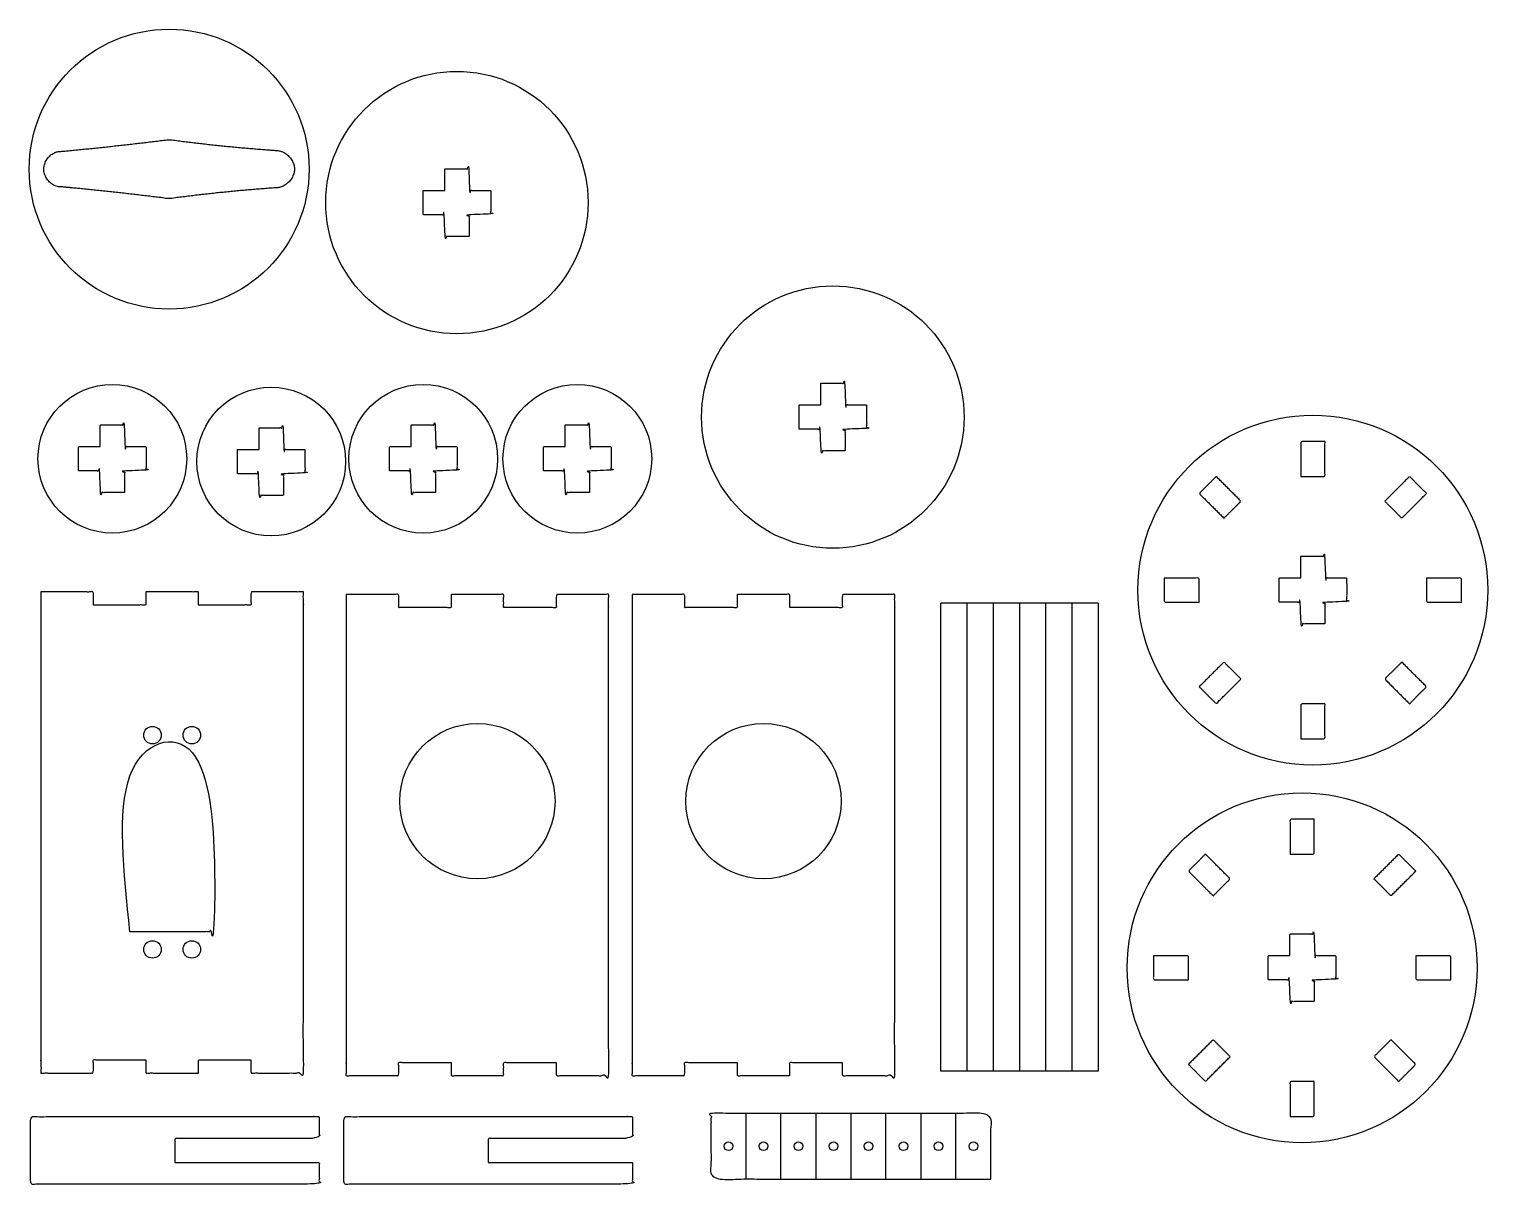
# Model space of a CAD drawing. Header units: metres. Extents: x -93 to 6479, y -472 to 3135.
# Drawn here: x 240.3 to 573.8, y 2871.2 to 3135.4 of the extents above; entities that cross this region are included whole.
import ezdxf

# ---------------------------------------------------------------- set-up
doc = ezdxf.new("R2010")
doc.units = ezdxf.units.M
doc.header["$LTSCALE"] = 0.001
doc.header["$MEASUREMENT"] = 0
for name, color, linetype, true_color in [('Cortes$Chicos (15)', 1, 'Continuous', 0xff0000), ('Cortes$Grandes (5)', 5, 'Continuous', 0x0000ff), ('Cortes$Medianos (5)', 7, 'Continuous', 0x3fbfbf)]:
    doc.layers.add(name, color=color, linetype=linetype, true_color=true_color)

msp = doc.modelspace()

# ---------------------------------------------------------------- linework, layer by layer
at = {"layer": 'Cortes$Chicos (15)'}
for centre, radius in [((338.09, 3095.79, -176.28), 30), ((424.04, 3046.74, -176.28), 30), ((268.49, 2974.02, -176.28), 2), ((277.49, 2974.02, -176.28), 2), ((342.78, 2958.93), 17.75), ((408.18, 2958.93), 17.75), ((268.49, 2925.02, -176.28), 2), ((277.49, 2925.02, -176.28), 2), ((400.18, 2880.01), 1), ((408.18, 2880.01), 1), ((416.18, 2880.01), 1), ((424.18, 2880.01), 1), ((432.18, 2880.01), 1), ((440.18, 2880.01), 1), ((448.18, 2880.01), 1), ((456.18, 2880.01), 1)]:
    msp.add_circle(centre, radius, dxfattribs=at)
for points, knots in [([(335.31, 3098.57, -176.28), (332.86, 3098.57, -176.28), (330.36, 3098.57, -176.28), (330.37, 3095.79, -176.28), (330.36, 3093.01, -176.28), (332.86, 3093.01, -176.28), (335.31, 3093.01, -176.28), (335.31, 3090.56, -176.28), (335.31, 3088.06, -176.28), (338.09, 3088.06, -176.28), (340.87, 3088.06, -176.28), (340.87, 3090.56, -176.28), (340.87, 3093.01, -176.28), (343.32, 3093.01, -176.28), (345.82, 3093.01, -176.28), (345.82, 3095.79, -176.28), (345.82, 3098.57, -176.28), (343.32, 3098.57, -176.28), (340.87, 3098.57, -176.28), (340.87, 3101.02, -176.28), (340.87, 3103.52, -176.28), (338.09, 3103.52, -176.28), (335.31, 3103.52, -176.28), (335.32, 3101.02, -176.28), (335.31, 3098.57, -176.28)], [30.140064, 30.140064, 30.140064, 35.172162, 35.172162, 40.145636, 40.145636, 45.177734, 45.177734, 45.192734, 45.192734, 50.166208, 50.166208, 55.198306, 55.198306, 55.213306, 55.213306, 60.18678, 60.18678, 65.218878, 65.218878, 65.233878, 65.233878, 70.207351, 70.207351, 75.23945, 75.23945, 75.23945]), ([(421.26, 3049.52, -176.28), (418.81, 3049.52, -176.28), (416.31, 3049.52, -176.28), (416.32, 3046.74, -176.28), (416.32, 3043.97, -176.28), (418.82, 3043.97, -176.28), (421.27, 3043.97, -176.28), (421.27, 3041.52, -176.28), (421.27, 3039.02, -176.28), (424.04, 3039.02, -176.28), (426.82, 3039.02, -176.28), (426.82, 3041.52, -176.28), (426.82, 3043.97, -176.28), (429.27, 3043.97, -176.28), (431.77, 3043.97, -176.28), (431.77, 3046.74, -176.28), (431.77, 3049.52, -176.28), (429.27, 3049.52, -176.28), (426.82, 3049.52, -176.28), (426.82, 3051.97, -176.28), (426.82, 3054.47, -176.28), (424.04, 3054.47, -176.28), (421.27, 3054.47, -176.28), (421.27, 3051.97, -176.28), (421.26, 3049.52, -176.28)], [30.140064, 30.140064, 30.140064, 35.172162, 35.172162, 40.145636, 40.145636, 45.177734, 45.177734, 45.192734, 45.192734, 50.166208, 50.166208, 55.198306, 55.198306, 55.213306, 55.213306, 60.18678, 60.18678, 65.218878, 65.218878, 65.233878, 65.233878, 70.207351, 70.207351, 75.23945, 75.23945, 75.23945]), ([(242.99, 3006.76, -176.28), (248.99, 3006.76, -176.28), (254.99, 3006.76, -176.28), (254.99, 3005.26, -176.28), (254.99, 3003.76, -176.28), (260.99, 3003.76, -176.28), (266.99, 3003.76, -176.28), (266.99, 3005.26, -176.28), (266.99, 3006.76, -176.28), (272.99, 3006.76, -176.28), (278.99, 3006.76, -176.28), (278.99, 3005.26, -176.28), (278.99, 3003.76, -176.28), (284.99, 3003.76, -176.28), (290.99, 3003.76, -176.28), (290.99, 3005.26, -176.28), (290.99, 3006.76, -176.28), (296.99, 3006.76, -176.28), (302.99, 3006.76, -176.28), (302.99, 2951.76, -176.28), (302.99, 2896.76, -176.28), (296.99, 2896.76, -176.28), (290.99, 2896.76, -176.28), (290.99, 2898.26, -176.28), (290.99, 2899.76, -176.28), (284.99, 2899.76, -176.28), (278.99, 2899.76, -176.28), (278.99, 2898.26, -176.28), (278.99, 2896.76, -176.28), (272.99, 2896.76, -176.28), (266.99, 2896.76, -176.28), (266.99, 2898.26, -176.28), (266.99, 2899.76, -176.28), (260.99, 2899.76, -176.28), (254.99, 2899.76, -176.28), (254.99, 2898.26, -176.28), (254.99, 2896.76, -176.28), (248.99, 2896.76, -176.28), (242.99, 2896.76, -176.28), (242.99, 2951.76, -176.28), (242.99, 3006.76, -176.28)], [0, 0, 0, 12, 12, 15, 15, 27, 27, 30, 30, 42, 42, 45, 45, 57, 57, 60, 60, 72, 72, 192, 192, 204, 204, 207, 207, 219, 219, 222, 222, 234, 234, 237, 237, 249, 249, 252, 252, 264, 264, 384, 384, 384]), ([(312.78, 3006.17), (318.78, 3006.17), (324.78, 3006.17), (324.78, 3004.67), (324.78, 3003.17), (330.78, 3003.17), (336.78, 3003.17), (336.78, 3004.67), (336.78, 3006.17), (342.78, 3006.17), (348.78, 3006.17), (348.78, 3004.67), (348.78, 3003.17), (354.78, 3003.17), (360.78, 3003.17), (360.78, 3004.67), (360.78, 3006.17), (366.78, 3006.17), (372.78, 3006.17), (372.78, 2951.17), (372.78, 2896.17), (366.78, 2896.17), (360.78, 2896.17), (360.78, 2897.67), (360.78, 2899.17), (354.78, 2899.17), (348.78, 2899.17), (348.78, 2897.67), (348.78, 2896.17), (342.78, 2896.17), (336.78, 2896.17), (336.78, 2897.67), (336.78, 2899.17), (330.78, 2899.17), (324.78, 2899.17), (324.78, 2897.67), (324.78, 2896.17), (318.78, 2896.17), (312.78, 2896.17), (312.78, 2951.17), (312.78, 3006.17)], [0, 0, 0, 12, 12, 15, 15, 27, 27, 30, 30, 42, 42, 45, 45, 57, 57, 60, 60, 72, 72, 192, 192, 204, 204, 207, 207, 219, 219, 222, 222, 234, 234, 237, 237, 249, 249, 252, 252, 264, 264, 384, 384, 384]), ([(378.18, 3006.17), (384.18, 3006.17), (390.18, 3006.17), (390.18, 3004.67), (390.18, 3003.17), (396.18, 3003.17), (402.18, 3003.17), (402.18, 3004.67), (402.18, 3006.17), (408.18, 3006.17), (414.18, 3006.17), (414.18, 3004.67), (414.18, 3003.17), (420.18, 3003.17), (426.18, 3003.17), (426.18, 3004.67), (426.18, 3006.17), (432.18, 3006.17), (438.18, 3006.17), (438.18, 2951.17), (438.18, 2896.17), (432.18, 2896.17), (426.18, 2896.17), (426.18, 2897.67), (426.18, 2899.17), (420.18, 2899.17), (414.18, 2899.17), (414.18, 2897.67), (414.18, 2896.17), (408.18, 2896.17), (402.18, 2896.17), (402.18, 2897.67), (402.18, 2899.17), (396.18, 2899.17), (390.18, 2899.17), (390.18, 2897.67), (390.18, 2896.17), (384.18, 2896.17), (378.18, 2896.17), (378.18, 2951.17), (378.18, 3006.17)], [0, 0, 0, 12, 12, 15, 15, 27, 27, 30, 30, 42, 42, 45, 45, 57, 57, 60, 60, 72, 72, 192, 192, 204, 204, 207, 207, 219, 219, 222, 222, 234, 234, 237, 237, 249, 249, 252, 252, 264, 264, 384, 384, 384]), ([(263.34, 2929.07, -176.28), (272.99, 2929.07, -176.28), (282.64, 2929.07, -176.28), (282.64, 2949.52, -176.28), (282.64, 2969.97, -176.28), (272.99, 2969.97, -176.28), (263.34, 2969.97, -176.28), (263.34, 2949.52, -176.28), (263.34, 2929.07, -176.28)], [0, 0, 0, 19, 19, 19.5, 19.5, 20, 20, 20.5, 20.5, 20.5]), ([(273.62, 2876.31), (273.62, 2879.06), (273.62, 2881.81), (290.12, 2881.81), (306.62, 2881.81), (306.62, 2884.3), (306.62, 2886.79), (273.62, 2886.79), (240.62, 2886.79), (240.62, 2879.06), (240.62, 2871.33), (273.62, 2871.33), (306.62, 2871.33), (306.62, 2873.82), (306.62, 2876.31), (290.12, 2876.31), (273.62, 2876.31)], [0, 0, 0, 5, 5, 52.5, 52.5, 57.546688, 57.546688, 152.546688, 152.546688, 167.640064, 167.640064, 262.640064, 262.640064, 267.686752, 267.686752, 315.186752, 315.186752, 315.186752]), ([(345.24, 2876.31), (345.24, 2879.06), (345.24, 2881.81), (361.74, 2881.81), (378.24, 2881.81), (378.24, 2884.3), (378.24, 2886.79), (345.24, 2886.79), (312.24, 2886.79), (312.24, 2879.06), (312.24, 2871.33), (345.24, 2871.33), (378.24, 2871.33), (378.24, 2873.82), (378.24, 2876.31), (361.74, 2876.31), (345.24, 2876.31)], [0, 0, 0, 5, 5, 52.5, 52.5, 57.546688, 57.546688, 152.546688, 152.546688, 167.640064, 167.640064, 262.640064, 262.640064, 267.686752, 267.686752, 315.186752, 315.186752, 315.186752]), ([(460.18, 2872.51), (428.18, 2872.51), (396.18, 2872.51), (396.18, 2880.01), (396.18, 2887.51), (428.18, 2887.51), (460.18, 2887.51), (460.18, 2880.01), (460.18, 2872.51)], [48, 48, 48, 112, 112, 142, 142, 206, 206, 236, 236, 236])]:
    msp.add_open_spline(points, degree=2, knots=knots, dxfattribs=at)
for points in [[(404.18, 2887.51), (404.18, 2880.01), (404.18, 2872.51)], [(412.18, 2872.51), (412.18, 2880.01), (412.18, 2887.51)], [(420.18, 2887.51), (420.18, 2880.01), (420.18, 2872.51)], [(428.18, 2887.51), (428.18, 2880.01), (428.18, 2872.51)], [(436.18, 2872.51), (436.18, 2880.01), (436.18, 2887.51)], [(444.18, 2887.51), (444.18, 2880.01), (444.18, 2872.51)], [(452.18, 2872.51), (452.18, 2880.01), (452.18, 2887.51)]]:
    msp.add_open_spline(points, degree=2, dxfattribs=at)
at = {"layer": 'Cortes$Grandes (5)'}
for p, q in [((448.7, 2897.2, -176.28), (448.7, 3004.2, -176.28)), ((454.7, 3004.2, -176.28), (454.7, 2897.2, -176.28)), ((460.7, 3004.2, -176.28), (460.7, 2897.2, -176.28)), ((466.7, 3004.2, -176.28), (466.7, 2897.2, -176.28)), ((472.7, 2897.2, -176.28), (472.7, 3004.2, -176.28)), ((478.7, 3004.2, -176.28), (478.7, 2897.2, -176.28)), ((484.7, 3004.2, -176.28), (484.7, 2897.2, -176.28))]:
    msp.add_line(p, q, dxfattribs=at)
for points in [[(484.7, 3004.2), (448.7, 3004.2)], [(484.7, 2897.2), (448.7, 2897.2)]]:
    msp.add_lwpolyline(points, dxfattribs=at)
for centre, radius in [((295.63, 3036.57, -176.28), 17), ((330.39, 3037.21, -176.28), 17), ((365.62, 3037.21, -176.28), 17), ((533.79, 3007.18), 40), ((531.32, 2920.82), 40)]:
    msp.add_circle(centre, radius, dxfattribs=at)
for points, knots in [([(292.85, 3039.34, -176.28), (290.4, 3039.34, -176.28), (287.9, 3039.34, -176.28), (287.9, 3036.57, -176.28), (287.9, 3033.79, -176.28), (290.4, 3033.79, -176.28), (292.85, 3033.79, -176.28), (292.85, 3031.34, -176.28), (292.85, 3028.84, -176.28), (295.63, 3028.84, -176.28), (298.41, 3028.84, -176.28), (298.41, 3031.34, -176.28), (298.41, 3033.79, -176.28), (300.86, 3033.79, -176.28), (303.36, 3033.79, -176.28), (303.36, 3036.57, -176.28), (303.35, 3039.34, -176.28), (300.85, 3039.34, -176.28), (298.41, 3039.34, -176.28), (298.41, 3041.79, -176.28), (298.41, 3044.29, -176.28), (295.63, 3044.29, -176.28), (292.85, 3044.29, -176.28), (292.85, 3041.79, -176.28), (292.85, 3039.34, -176.28)], [30.140064, 30.140064, 30.140064, 35.172162, 35.172162, 40.145636, 40.145636, 45.177734, 45.177734, 45.192734, 45.192734, 50.166208, 50.166208, 55.198306, 55.198306, 55.213306, 55.213306, 60.18678, 60.18678, 65.218878, 65.218878, 65.233878, 65.233878, 70.207351, 70.207351, 75.23945, 75.23945, 75.23945]), ([(327.61, 3039.99, -176.28), (325.16, 3039.99, -176.28), (322.66, 3039.99, -176.28), (322.67, 3037.21, -176.28), (322.66, 3034.43, -176.28), (325.16, 3034.43, -176.28), (327.61, 3034.43, -176.28), (327.61, 3031.98, -176.28), (327.61, 3029.48, -176.28), (330.39, 3029.48, -176.28), (333.17, 3029.48, -176.28), (333.17, 3031.98, -176.28), (333.17, 3034.43, -176.28), (335.62, 3034.43, -176.28), (338.12, 3034.43, -176.28), (338.12, 3037.21, -176.28), (338.12, 3039.99, -176.28), (335.62, 3039.99, -176.28), (333.17, 3039.99, -176.28), (333.17, 3042.44, -176.28), (333.17, 3044.94, -176.28), (330.39, 3044.94, -176.28), (327.61, 3044.94, -176.28), (327.62, 3042.44, -176.28), (327.61, 3039.99, -176.28)], [30.140064, 30.140064, 30.140064, 35.172162, 35.172162, 40.145636, 40.145636, 45.177734, 45.177734, 45.192734, 45.192734, 50.166208, 50.166208, 55.198306, 55.198306, 55.213306, 55.213306, 60.18678, 60.18678, 65.218878, 65.218878, 65.233878, 65.233878, 70.207351, 70.207351, 75.23945, 75.23945, 75.23945]), ([(362.84, 3039.99, -176.28), (360.39, 3039.99, -176.28), (357.89, 3039.99, -176.28), (357.89, 3037.21, -176.28), (357.89, 3034.43, -176.28), (360.39, 3034.43, -176.28), (362.84, 3034.43, -176.28), (362.84, 3031.98, -176.28), (362.84, 3029.48, -176.28), (365.62, 3029.48, -176.28), (368.4, 3029.48, -176.28), (368.4, 3031.98, -176.28), (368.4, 3034.43, -176.28), (370.85, 3034.43, -176.28), (373.35, 3034.43, -176.28), (373.35, 3037.21, -176.28), (373.34, 3039.99, -176.28), (370.84, 3039.99, -176.28), (368.4, 3039.99, -176.28), (368.4, 3042.44, -176.28), (368.4, 3044.94, -176.28), (365.62, 3044.94, -176.28), (362.84, 3044.94, -176.28), (362.84, 3042.44, -176.28), (362.84, 3039.99, -176.28)], [30.140064, 30.140064, 30.140064, 35.172162, 35.172162, 40.145636, 40.145636, 45.177734, 45.177734, 45.192734, 45.192734, 50.166208, 50.166208, 55.198306, 55.198306, 55.213306, 55.213306, 60.18678, 60.18678, 65.218878, 65.218878, 65.233878, 65.233878, 70.207351, 70.207351, 75.23945, 75.23945, 75.23945]), ([(531.04, 3033.18), (531.04, 3037.18), (531.04, 3041.18), (533.79, 3041.18), (536.54, 3041.18), (536.54, 3037.18), (536.54, 3033.18), (533.79, 3033.18), (531.04, 3033.18)], [0, 0, 0, 8, 8, 14, 14, 22, 22, 28, 28, 28]), ([(511.69, 3033.17), (514.52, 3030.34), (517.35, 3027.51), (515.4, 3025.56), (513.46, 3023.62), (510.63, 3026.45), (507.8, 3029.28), (509.75, 3031.22), (511.69, 3033.17)], [0, 0, 0, 8, 8, 14, 14, 22, 22, 28, 28, 28]), ([(559.77, 3029.28), (556.94, 3026.45), (554.12, 3023.62), (552.17, 3025.56), (550.23, 3027.51), (553.06, 3030.34), (555.88, 3033.17), (557.83, 3031.22), (559.77, 3029.28)], [0, 0, 0, 8, 8, 14, 14, 22, 22, 28, 28, 28]), ([(531.01, 3009.96), (528.56, 3009.96), (526.06, 3009.96), (526.06, 3007.18), (526.06, 3004.4), (528.56, 3004.4), (531.01, 3004.4), (531.01, 3001.95), (531.01, 2999.45), (533.79, 2999.45), (536.56, 2999.45), (536.56, 3001.95), (536.56, 3004.4), (539.01, 3004.4), (541.51, 3004.4), (541.52, 3007.18), (541.51, 3009.96), (539.01, 3009.96), (536.56, 3009.96), (536.56, 3012.41), (536.56, 3014.91), (533.79, 3014.91), (531.01, 3014.91), (531.01, 3012.41), (531.01, 3009.96)], [30.140064, 30.140064, 30.140064, 35.172162, 35.172162, 40.145636, 40.145636, 45.177734, 45.177734, 45.192734, 45.192734, 50.166208, 50.166208, 55.198306, 55.198306, 55.213306, 55.213306, 60.18678, 60.18678, 65.218878, 65.218878, 65.233878, 65.233878, 70.207351, 70.207351, 75.23945, 75.23945, 75.23945]), ([(499.79, 3009.93), (503.79, 3009.93), (507.79, 3009.93), (507.79, 3007.18), (507.79, 3004.43), (503.79, 3004.43), (499.79, 3004.43), (499.79, 3007.18), (499.79, 3009.93)], [0, 0, 0, 8, 8, 14, 14, 22, 22, 28, 28, 28]), ([(559.79, 3009.93), (563.79, 3009.93), (567.79, 3009.93), (567.79, 3007.18), (567.79, 3004.43), (563.79, 3004.43), (559.79, 3004.43), (559.79, 3007.18), (559.79, 3009.93)], [0, 0, 0, 8, 8, 14, 14, 22, 22, 28, 28, 28]), ([(517.35, 2986.85), (514.52, 2984.02), (511.69, 2981.19), (509.75, 2983.14), (507.8, 2985.08), (510.63, 2987.91), (513.46, 2990.74), (515.4, 2988.8), (517.35, 2986.85)], [0, 0, 0, 8, 8, 14, 14, 22, 22, 28, 28, 28]), ([(554.12, 2990.74), (556.94, 2987.91), (559.77, 2985.08), (557.83, 2983.14), (555.88, 2981.19), (553.06, 2984.02), (550.23, 2986.85), (552.17, 2988.8), (554.12, 2990.74)], [0, 0, 0, 8, 8, 14, 14, 22, 22, 28, 28, 28]), ([(531.04, 2973.18), (531.04, 2977.18), (531.04, 2981.18), (533.79, 2981.18), (536.54, 2981.18), (536.54, 2977.18), (536.54, 2973.18), (533.79, 2973.18), (531.04, 2973.18)], [0, 0, 0, 8, 8, 14, 14, 22, 22, 28, 28, 28]), ([(528.57, 2946.82), (528.57, 2950.82), (528.57, 2954.82), (531.32, 2954.82), (534.07, 2954.82), (534.07, 2950.82), (534.07, 2946.82), (531.32, 2946.82), (528.57, 2946.82)], [0, 0, 0, 8, 8, 14, 14, 22, 22, 28, 28, 28]), ([(509.23, 2946.81), (512.05, 2943.98), (514.88, 2941.15), (512.94, 2939.21), (510.99, 2937.26), (508.17, 2940.09), (505.34, 2942.92), (507.28, 2944.87), (509.23, 2946.81)], [0, 0, 0, 8, 8, 14, 14, 22, 22, 28, 28, 28]), ([(557.31, 2942.92), (554.48, 2940.09), (551.65, 2937.26), (549.71, 2939.21), (547.76, 2941.15), (550.59, 2943.98), (553.42, 2946.81), (555.37, 2944.87), (557.31, 2942.92)], [0, 0, 0, 8, 8, 14, 14, 22, 22, 28, 28, 28]), ([(528.54, 2923.6), (526.09, 2923.6), (523.59, 2923.6), (523.6, 2920.82), (523.6, 2918.05), (526.1, 2918.05), (528.55, 2918.05), (528.55, 2915.6), (528.55, 2913.1), (531.32, 2913.1), (534.1, 2913.1), (534.1, 2915.6), (534.1, 2918.05), (536.55, 2918.05), (539.05, 2918.05), (539.05, 2920.82), (539.05, 2923.6), (536.55, 2923.6), (534.1, 2923.6), (534.1, 2926.05), (534.1, 2928.55), (531.32, 2928.55), (528.55, 2928.55), (528.55, 2926.05), (528.54, 2923.6)], [30.140064, 30.140064, 30.140064, 35.172162, 35.172162, 40.145636, 40.145636, 45.177734, 45.177734, 45.192734, 45.192734, 50.166208, 50.166208, 55.198306, 55.198306, 55.213306, 55.213306, 60.18678, 60.18678, 65.218878, 65.218878, 65.233878, 65.233878, 70.207351, 70.207351, 75.23945, 75.23945, 75.23945]), ([(497.32, 2923.57), (501.32, 2923.57), (505.32, 2923.57), (505.32, 2920.82), (505.32, 2918.07), (501.32, 2918.07), (497.32, 2918.07), (497.32, 2920.82), (497.32, 2923.57)], [0, 0, 0, 8, 8, 14, 14, 22, 22, 28, 28, 28]), ([(557.32, 2923.57), (561.32, 2923.57), (565.32, 2923.57), (565.32, 2920.82), (565.32, 2918.07), (561.32, 2918.07), (557.32, 2918.07), (557.32, 2920.82), (557.32, 2923.57)], [0, 0, 0, 8, 8, 14, 14, 22, 22, 28, 28, 28]), ([(514.88, 2900.49), (512.05, 2897.67), (509.23, 2894.84), (507.28, 2896.78), (505.34, 2898.73), (508.17, 2901.56), (510.99, 2904.38), (512.94, 2902.44), (514.88, 2900.49)], [0, 0, 0, 8, 8, 14, 14, 22, 22, 28, 28, 28]), ([(551.65, 2904.38), (554.48, 2901.56), (557.31, 2898.73), (555.37, 2896.78), (553.42, 2894.84), (550.59, 2897.67), (547.76, 2900.49), (549.71, 2902.44), (551.65, 2904.38)], [0, 0, 0, 8, 8, 14, 14, 22, 22, 28, 28, 28]), ([(528.57, 2886.82), (528.57, 2890.82), (528.57, 2894.82), (531.32, 2894.82), (534.07, 2894.82), (534.07, 2890.82), (534.07, 2886.82), (531.32, 2886.82), (528.57, 2886.82)], [0, 0, 0, 8, 8, 14, 14, 22, 22, 28, 28, 28])]:
    msp.add_open_spline(points, degree=2, knots=knots, dxfattribs=at)
at = {"layer": 'Cortes$Medianos (5)'}
for centre, radius in [((272.3, 3103.44), 32), ((259.31, 3037.21, -176.28), 17)]:
    msp.add_circle(centre, radius, dxfattribs=at)
msp.add_rational_spline([(296.93, 3099.18), (300.66, 3099.38), (301, 3103.44), (300.66, 3107.5), (296.93, 3107.7), (284.62, 3108.55), (272.3, 3110.2), (259.98, 3108.65), (247.66, 3107.5), (243.94, 3107.65), (243.6, 3103.44), (243.94, 3099.23), (247.66, 3099.38), (259.98, 3098.23), (272.3, 3096.68), (284.62, 3098.33), (296.93, 3099.18)], [1, 0.707106781187, 1, 0.707106781187, 1, 1, 1, 1, 1, 0.707106781187, 1, 0.707106781187, 1, 1, 1, 1, 1], degree=2, knots=[-9.533403, -9.533403, -9.533403, -8.905084, -8.905084, -8.276765, -8.276765, -5.709179, -5.709179, -3.141593, -3.141593, -2.513274, -2.513274, -1.884956, -1.884956, 0.682631, 0.682631, 3.250217, 3.250217, 3.250217], dxfattribs=at)
msp.add_open_spline([(256.53, 3039.99, -176.28), (254.08, 3039.99, -176.28), (251.58, 3039.99, -176.28), (251.59, 3037.21, -176.28), (251.59, 3034.43, -176.28), (254.09, 3034.43, -176.28), (256.54, 3034.43, -176.28), (256.54, 3031.98, -176.28), (256.54, 3029.48, -176.28), (259.31, 3029.48, -176.28), (262.09, 3029.48, -176.28), (262.09, 3031.98, -176.28), (262.09, 3034.43, -176.28), (264.54, 3034.43, -176.28), (267.04, 3034.43, -176.28), (267.04, 3037.21, -176.28), (267.04, 3039.99, -176.28), (264.54, 3039.99, -176.28), (262.09, 3039.99, -176.28), (262.09, 3042.44, -176.28), (262.09, 3044.94, -176.28), (259.31, 3044.94, -176.28), (256.54, 3044.94, -176.28), (256.54, 3042.44, -176.28), (256.53, 3039.99, -176.28)], degree=2, knots=[30.140064, 30.140064, 30.140064, 35.172162, 35.172162, 40.145636, 40.145636, 45.177734, 45.177734, 45.192734, 45.192734, 50.166208, 50.166208, 55.198306, 55.198306, 55.213306, 55.213306, 60.18678, 60.18678, 65.218878, 65.218878, 65.233878, 65.233878, 70.207351, 70.207351, 75.23945, 75.23945, 75.23945], dxfattribs=at)

doc.saveas('drawing.dxf')
